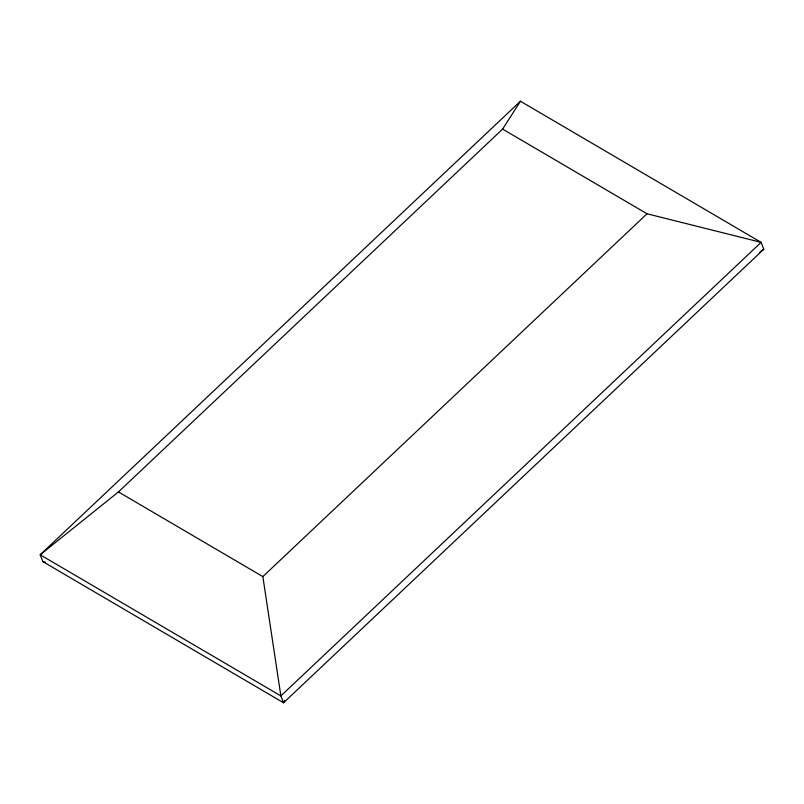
<?xml version="1.0" encoding="UTF-8"?>
<svg xmlns="http://www.w3.org/2000/svg" width="804" height="804" viewBox="0 0 804 804"><rect width="100%" height="100%" fill="white"/><g stroke="black" fill="none" stroke-linecap="round" stroke-linejoin="round"><path stroke-width="1.21" d="M284.686 700.515L283.571 702.766L42.883 561.634L40.2 554.78L520.429 101.234L761.117 242.366L763.8 249.22L283.571 702.766L280.877 695.902L262.848 576.599L118.439 491.927L40.2 554.78L280.877 695.902L761.117 242.366L647.029 213.774L502.621 129.092L118.439 491.927M502.621 129.092L520.429 101.234M262.848 576.599L647.029 213.774M759.76 252.165L763.8 249.22M42.883 561.634L45.336 562.157"/></g></svg>
